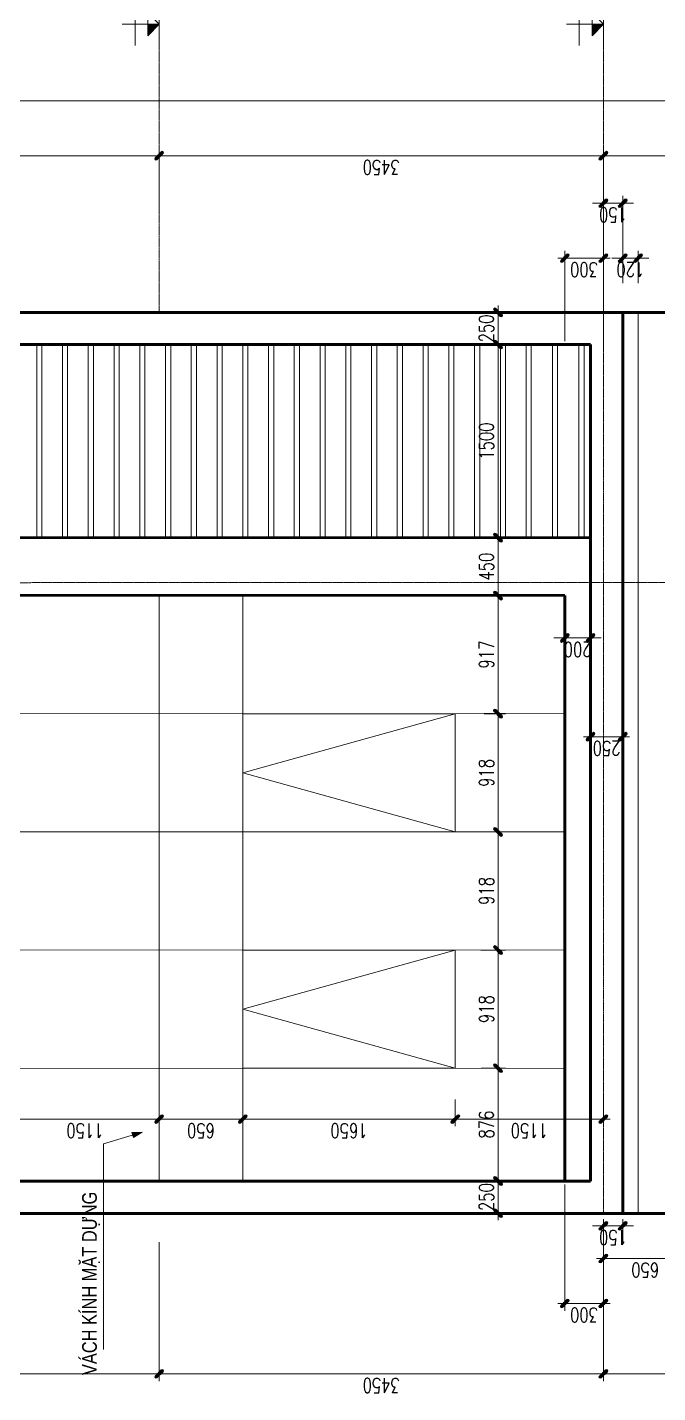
# Model space of a CAD drawing. Extents: x -165145 to 691808, y -202842 to 311040.
# Drawn here: x 105640 to 110535, y 36911 to 47516 of the extents above; entities that cross this region are included whole.
import ezdxf

# ---------------------------------------------------------------- set-up
doc = ezdxf.new("R2010")
doc.units = 0
doc.header["$LTSCALE"] = 10
doc.header["$MEASUREMENT"] = 0
doc.linetypes.add('ACAD_ISO04W100', pattern=[30, 24, -3, 0, -3])
doc.linetypes.add('HIDDEN', pattern=[2.3807, 1.587, -0.7937])
doc.layers.get('0').update_dxf_attribs({"linetype": 'CONTINUOUS'})
doc.layers.get('Defpoints').update_dxf_attribs({"color": 5, "linetype": 'CONTINUOUS'})
for name, color, linetype, lineweight in [('ARROWS', 1, 'CONTINUOUS', 0), ('DIM', 8, 'CONTINUOUS', 13), ('GE_KC_NETKHUAT', 9, 'HIDDEN', 20), ('netchia', 2, 'CONTINUOUS', 20), ('NOITHAT', 35, 'CONTINUOUS', 9), ('TEXT', 4, 'CONTINUOUS', 20), ('TIM TRUC', 8, 'ACAD_ISO04W100', 5), ('wall', 7, 'CONTINUOUS', 50)]:
    doc.layers.add(name, color=color, linetype=linetype, lineweight=lineweight)
doc.styles.add('ROMANS', font='romans', dxfattribs={"width": 0.75, "bigfont": 'vns'})
doc.styles.add('VNCC-Arial', font='arial.ttf', dxfattribs={"width": 0.8})
doc.dimstyles.new('fit0.75', dxfattribs={"dimscale": 0.5625, "dimtxt": 200, "dimasz": 75, "dimexe": 100, "dimexo": 400, "dimgap": 0.03, "dimtad": 0, "dimdec": 0, "dimdsep": 46, "dimtxsty": 'ROMANS', "dimblk": 'alex', "dimcen": 150, "dimclrd": 8, "dimclre": 8, "dimclrt": 7, "dimaunit": 1, "dimadec": 0, "dimazin": 0, "dimtfac": 0.072, "dimtdec": 0, "dimtix": 1, "dimtmove": 2, "dimatfit": 3, "dimldrblk": 'a-01', "dimfxl": 100, "dimtvp": 0.8, "dimtolj": 1, "dimarcsym": 0})

# ---------------------------------------------------------------- blocks, each defined once
blk = doc.blocks.new('alex')
at = {"layer": 'ARROWS'}
h = blk.add_hatch(color=1, dxfattribs=at)
edge = h.paths.add_edge_path()
edge.add_line((0.4, 0.74), (-0.74, -0.4))
edge.add_ellipse((-0.57, -0.57), major_axis=(0.17, 0.17), ratio=1, start_angle=90, end_angle=270)
edge.add_line((-0.4, -0.74), (0.74, 0.4))
edge.add_ellipse((0.57, 0.57), major_axis=(0.17, 0.17), ratio=1, start_angle=270, end_angle=450)
blk.add_lwpolyline([(0.4, 0.74), (-0.74, -0.4, 1), (-0.4, -0.74), (0.74, 0.4, 1)], format="xyb", close=True, dxfattribs=at)
at = {"layer": 'netchia', "color": 2}
for p, q in [((1.27, 0), (-1.27, 0)), ((0, -1.27), (0, 1.27))]:
    blk.add_line(p, q, dxfattribs=at)
blk = doc.blocks.new('*D2885')
at = {"layer": 'Defpoints', "color": 0, "ltscale": 0.05, "transparency": 16777216}
for p in [(92322, 45175), (92772, 45175), (92322, 45020)]:
    blk.add_point(p, dxfattribs=at)
at = {"layer": 'DIM', "color": 8, "lineweight": -2, "ltscale": 0.05, "transparency": 16777216}
for p, q in [((92730, 45020), (92364, 45020)), ((92322, 44950), (92322, 44963)), ((92772, 44950), (92772, 44963))]:
    blk.add_line(p, q, dxfattribs=at)
at = {"layer": 'DIM', "color": 8, "lineweight": -2, "ltscale": 0.05, "transparency": 16777216, "xscale": 42.1875, "yscale": 42.1875, "zscale": 42.1875, "rotation": 180}
blk.add_blockref('alex', (92322, 45020), dxfattribs=at)
at = {"layer": 'DIM', "color": 8, "lineweight": -2, "ltscale": 0.05, "transparency": 16777216, "xscale": 42.1875, "yscale": 42.1875, "zscale": 42.1875}
blk.add_blockref('alex', (92772, 45020), dxfattribs=at)
at = {"layer": 'DIM', "color": 7, "ltscale": 0.05, "transparency": 16777216, "insert": (92547, 45110), "char_height": 112.5, "attachment_point": 5, "style": 'ROMANS'}
blk.add_mtext('\\A1;450', dxfattribs=at)
blk = doc.blocks.new('a-01')
at = {"layer": 'ARROWS'}
blk.add_hatch(color=256, dxfattribs=at).paths.add_polyline_path([(-1.8, 0.49), (-1.8, -0.49), (0, 0)])
at = {"layer": 'netchia'}
blk.add_lwpolyline([(-1.8, 0.49), (-1.8, -0.49), (0, 0), (0, 0)], close=True, dxfattribs=at)
blk = doc.blocks.new('*D2886')
at = {"layer": 'Defpoints', "color": 0, "ltscale": 0.05, "transparency": 16777216}
for p in [(94522, 45182), (94272, 45175), (94272, 45020)]:
    blk.add_point(p, dxfattribs=at)
at = {"layer": 'DIM', "color": 8, "lineweight": -2, "ltscale": 0.05, "transparency": 16777216}
for p, q in [((94480, 45020), (94314, 45020)), ((94272, 44950), (94272, 44963)), ((94522, 44957), (94522, 44963))]:
    blk.add_line(p, q, dxfattribs=at)
at = {"layer": 'DIM', "color": 8, "lineweight": -2, "ltscale": 0.05, "transparency": 16777216, "xscale": 42.1875, "yscale": 42.1875, "zscale": 42.1875, "rotation": 180}
blk.add_blockref('alex', (94272, 45020), dxfattribs=at)
at = {"layer": 'DIM', "color": 8, "lineweight": -2, "ltscale": 0.05, "transparency": 16777216, "xscale": 42.1875, "yscale": 42.1875, "zscale": 42.1875}
blk.add_blockref('alex', (94522, 45020), dxfattribs=at)
at = {"layer": 'DIM', "color": 7, "ltscale": 0.05, "transparency": 16777216, "insert": (94397, 45110), "char_height": 112.5, "attachment_point": 5, "style": 'ROMANS'}
blk.add_mtext('\\A1;250', dxfattribs=at)
blk = doc.blocks.new('*D2887')
at = {"layer": 'Defpoints', "color": 0, "ltscale": 0.05, "transparency": 16777216}
for p in [(87524, 44202), (87173, 43552), (87524, 43552)]:
    blk.add_point(p, dxfattribs=at)
at = {"layer": 'DIM', "color": 8, "lineweight": -2, "ltscale": 0.05, "transparency": 16777216}
for p, q in [((87299, 44202), (87117, 44202)), ((87173, 44160), (87173, 43594)), ((87299, 43552), (87117, 43552))]:
    blk.add_line(p, q, dxfattribs=at)
at = {"layer": 'DIM', "color": 8, "lineweight": -2, "ltscale": 0.05, "transparency": 16777216, "xscale": 42.1875, "yscale": 42.1875, "zscale": 42.1875}
for p, rotation in [((87173, 44202), 90), ((87173, 43552), 270)]:
    blk.add_blockref('alex', p, dxfattribs=dict(at, rotation=rotation))
at = {"layer": 'DIM', "color": 7, "ltscale": 0.05, "transparency": 16777216, "insert": (87083, 43877), "char_height": 112.5, "attachment_point": 5, "rotation": 90, "style": 'ROMANS'}
blk.add_mtext('\\A1;650', dxfattribs=at)
blk = doc.blocks.new('*D2888')
at = {"layer": 'Defpoints', "color": 0, "ltscale": 0.05, "transparency": 16777216}
for p in [(87524, 44202), (87426, 44052), (87524, 44052)]:
    blk.add_point(p, dxfattribs=at)
at = {"layer": 'DIM', "color": 8, "lineweight": -2, "ltscale": 0.05, "transparency": 16777216}
for p, q in [((87426, 44244), (87426, 44286)), ((87299, 44202), (87370, 44202)), ((87426, 44202), (87426, 44052)), ((87299, 44052), (87370, 44052)), ((87426, 44010), (87426, 43968))]:
    blk.add_line(p, q, dxfattribs=at)
at = {"layer": 'DIM', "color": 8, "lineweight": -2, "ltscale": 0.05, "transparency": 16777216, "xscale": 42.1875, "yscale": 42.1875, "zscale": 42.1875}
for p, rotation in [((87426, 44202), 270), ((87426, 44052), 90)]:
    blk.add_blockref('alex', p, dxfattribs=dict(at, rotation=rotation))
at = {"layer": 'DIM', "color": 7, "ltscale": 0.05, "transparency": 16777216, "insert": (87336, 44127), "char_height": 112.5, "attachment_point": 5, "rotation": 90, "style": 'ROMANS'}
blk.add_mtext('\\A1;150', dxfattribs=at)
blk = doc.blocks.new('*D2889')
at = {"layer": 'Defpoints', "color": 0, "ltscale": 0.05, "transparency": 16777216}
for p in [(86824, 44502), (87974, 44502), (87524, 44202)]:
    blk.add_point(p, dxfattribs=at)
at = {"layer": 'DIM', "color": 8, "lineweight": -2, "ltscale": 0.05, "transparency": 16777216}
for p, q in [((87749, 44502), (86767, 44502)), ((86824, 44244), (86824, 44460)), ((87299, 44202), (86767, 44202))]:
    blk.add_line(p, q, dxfattribs=at)
at = {"layer": 'DIM', "color": 8, "lineweight": -2, "ltscale": 0.05, "transparency": 16777216, "xscale": 42.1875, "yscale": 42.1875, "zscale": 42.1875}
for p, rotation in [((86824, 44502), 90), ((86824, 44202), 270)]:
    blk.add_blockref('alex', p, dxfattribs=dict(at, rotation=rotation))
at = {"layer": 'DIM', "color": 7, "ltscale": 0.05, "transparency": 16777216, "insert": (86734, 44352), "char_height": 112.5, "attachment_point": 5, "rotation": 90, "style": 'ROMANS'}
blk.add_mtext('\\A1;300', dxfattribs=at)
blk = doc.blocks.new('*D2890')
at = {"layer": 'Defpoints', "color": 0, "ltscale": 0.05, "transparency": 16777216}
for p in [(88634, 47002), (88256, 45352), (88634, 45352)]:
    blk.add_point(p, dxfattribs=at)
at = {"layer": 'DIM', "color": 8, "lineweight": -2, "ltscale": 0.05, "transparency": 16777216}
for p, q in [((88409, 47002), (88200, 47002)), ((88256, 46960), (88256, 45394)), ((88409, 45352), (88200, 45352))]:
    blk.add_line(p, q, dxfattribs=at)
at = {"layer": 'DIM', "color": 8, "lineweight": -2, "ltscale": 0.05, "transparency": 16777216, "xscale": 42.1875, "yscale": 42.1875, "zscale": 42.1875}
for p, rotation in [((88256, 47002), 90), ((88256, 45352), 270)]:
    blk.add_blockref('alex', p, dxfattribs=dict(at, rotation=rotation))
at = {"layer": 'DIM', "color": 7, "ltscale": 0.05, "transparency": 16777216, "insert": (88166, 46177), "char_height": 112.5, "attachment_point": 5, "rotation": 90, "style": 'ROMANS'}
blk.add_mtext('\\A1;1650', dxfattribs=at)
blk = doc.blocks.new('*D2891')
at = {"layer": 'Defpoints', "color": 0, "ltscale": 0.05, "transparency": 16777216}
for p in [(88634, 45352), (88256, 44202), (88634, 44202)]:
    blk.add_point(p, dxfattribs=at)
at = {"layer": 'DIM', "color": 8, "lineweight": -2, "ltscale": 0.05, "transparency": 16777216}
for p, q in [((88409, 45352), (88200, 45352)), ((88256, 45310), (88256, 44244)), ((88409, 44202), (88200, 44202))]:
    blk.add_line(p, q, dxfattribs=at)
at = {"layer": 'DIM', "color": 8, "lineweight": -2, "ltscale": 0.05, "transparency": 16777216, "xscale": 42.1875, "yscale": 42.1875, "zscale": 42.1875}
for p, rotation in [((88256, 45352), 90), ((88256, 44202), 270)]:
    blk.add_blockref('alex', p, dxfattribs=dict(at, rotation=rotation))
at = {"layer": 'DIM', "color": 7, "ltscale": 0.05, "transparency": 16777216, "insert": (88166, 44777), "char_height": 112.5, "attachment_point": 5, "rotation": 90, "style": 'ROMANS'}
blk.add_mtext('\\A1;1150', dxfattribs=at)
blk = doc.blocks.new('*D2892')
at = {"layer": 'Defpoints', "color": 0, "ltscale": 0.05, "transparency": 16777216}
for p in [(88634, 47652), (88256, 47002), (88634, 47002)]:
    blk.add_point(p, dxfattribs=at)
at = {"layer": 'DIM', "color": 8, "lineweight": -2, "ltscale": 0.05, "transparency": 16777216}
for p, q in [((88409, 47652), (88200, 47652)), ((88256, 47610), (88256, 47044)), ((88409, 47002), (88200, 47002))]:
    blk.add_line(p, q, dxfattribs=at)
at = {"layer": 'DIM', "color": 8, "lineweight": -2, "ltscale": 0.05, "transparency": 16777216, "xscale": 42.1875, "yscale": 42.1875, "zscale": 42.1875}
for p, rotation in [((88256, 47652), 90), ((88256, 47002), 270)]:
    blk.add_blockref('alex', p, dxfattribs=dict(at, rotation=rotation))
at = {"layer": 'DIM', "color": 7, "ltscale": 0.05, "transparency": 16777216, "insert": (88166, 47327), "char_height": 112.5, "attachment_point": 5, "rotation": 90, "style": 'ROMANS'}
blk.add_mtext('\\A1;650', dxfattribs=at)
blk = doc.blocks.new('*D2894')
at = {"layer": 'Defpoints', "color": 0, "ltscale": 0.05, "transparency": 16777216}
for p in [(88634, 48802), (88256, 47652), (88634, 47652)]:
    blk.add_point(p, dxfattribs=at)
at = {"layer": 'DIM', "color": 8, "lineweight": -2, "ltscale": 0.05, "transparency": 16777216}
for p, q in [((88409, 48802), (88200, 48802)), ((88256, 48760), (88256, 47694)), ((88409, 47652), (88200, 47652))]:
    blk.add_line(p, q, dxfattribs=at)
at = {"layer": 'DIM', "color": 8, "lineweight": -2, "ltscale": 0.05, "transparency": 16777216, "xscale": 42.1875, "yscale": 42.1875, "zscale": 42.1875}
for p, rotation in [((88256, 48802), 90), ((88256, 47652), 270)]:
    blk.add_blockref('alex', p, dxfattribs=dict(at, rotation=rotation))
at = {"layer": 'DIM', "color": 7, "ltscale": 0.05, "transparency": 16777216, "insert": (88166, 48227), "char_height": 112.5, "attachment_point": 5, "rotation": 90, "style": 'ROMANS'}
blk.add_mtext('\\A1;1150', dxfattribs=at)
blk = doc.blocks.new('*D2905')
at = {"layer": 'Defpoints', "color": 0, "ltscale": 0.05, "transparency": 16777216}
for p in [(86277, 44202), (87033, 44202), (87524, 40702)]:
    blk.add_point(p, dxfattribs=at)
at = {"layer": 'DIM', "color": 8, "lineweight": -2, "ltscale": 0.05, "transparency": 16777216}
for p, q in [((86808, 44202), (86221, 44202)), ((86277, 40744), (86277, 44160)), ((87299, 40702), (86221, 40702))]:
    blk.add_line(p, q, dxfattribs=at)
at = {"layer": 'DIM', "color": 8, "lineweight": -2, "ltscale": 0.05, "transparency": 16777216, "xscale": 42.1875, "yscale": 42.1875, "zscale": 42.1875}
for p, rotation in [((86277, 44202), 90), ((86277, 40702), 270)]:
    blk.add_blockref('alex', p, dxfattribs=dict(at, rotation=rotation))
at = {"layer": 'DIM', "color": 7, "ltscale": 0.05, "transparency": 16777216, "insert": (86187, 42452), "char_height": 112.5, "attachment_point": 5, "rotation": 90, "style": 'ROMANS'}
blk.add_mtext('\\A1;3500', dxfattribs=at)
blk = doc.blocks.new('*D2906')
at = {"layer": 'Defpoints', "color": 0, "ltscale": 0.05, "transparency": 16777216}
for p in [(86277, 47652), (87524, 47652), (87033, 44202)]:
    blk.add_point(p, dxfattribs=at)
at = {"layer": 'DIM', "color": 8, "lineweight": -2, "ltscale": 0.05, "transparency": 16777216}
for p, q in [((87299, 47652), (86221, 47652)), ((86277, 44244), (86277, 47610)), ((86808, 44202), (86221, 44202))]:
    blk.add_line(p, q, dxfattribs=at)
at = {"layer": 'DIM', "color": 8, "lineweight": -2, "ltscale": 0.05, "transparency": 16777216, "xscale": 42.1875, "yscale": 42.1875, "zscale": 42.1875}
for p, rotation in [((86277, 47652), 90), ((86277, 44202), 270)]:
    blk.add_blockref('alex', p, dxfattribs=dict(at, rotation=rotation))
at = {"layer": 'DIM', "color": 7, "ltscale": 0.05, "transparency": 16777216, "insert": (86187, 45927), "char_height": 112.5, "attachment_point": 5, "rotation": 90, "style": 'ROMANS'}
blk.add_mtext('\\A1;3450', dxfattribs=at)
blk = doc.blocks.new('*D2907')
at = {"layer": 'Defpoints', "color": 0, "ltscale": 0.05, "transparency": 16777216}
for p in [(86277, 51102), (87524, 51102), (87524, 47652)]:
    blk.add_point(p, dxfattribs=at)
at = {"layer": 'DIM', "color": 8, "lineweight": -2, "ltscale": 0.05, "transparency": 16777216}
for p, q in [((87299, 51102), (86221, 51102)), ((86277, 47694), (86277, 51060)), ((87299, 47652), (86221, 47652))]:
    blk.add_line(p, q, dxfattribs=at)
at = {"layer": 'DIM', "color": 8, "lineweight": -2, "ltscale": 0.05, "transparency": 16777216, "xscale": 42.1875, "yscale": 42.1875, "zscale": 42.1875}
for p, rotation in [((86277, 51102), 90), ((86277, 47652), 270)]:
    blk.add_blockref('alex', p, dxfattribs=dict(at, rotation=rotation))
at = {"layer": 'DIM', "color": 7, "ltscale": 0.05, "transparency": 16777216, "insert": (86187, 49377), "char_height": 112.5, "attachment_point": 5, "rotation": 90, "style": 'ROMANS'}
blk.add_mtext('\\A1;3450', dxfattribs=at)
blk = doc.blocks.new('*D2912')
at = {"layer": 'Defpoints', "color": 0, "transparency": 16777216}
for p in [(94272, 45020), (92772, 44883), (94272, 44883)]:
    blk.add_point(p, dxfattribs=at)
at = {"layer": 'DIM', "color": 8, "lineweight": -2, "transparency": 16777216}
for p, q in [((92772, 45108), (92772, 45076)), ((94272, 45108), (94272, 45076)), ((92814, 45020), (94230, 45020))]:
    blk.add_line(p, q, dxfattribs=at)
at = {"layer": 'DIM', "color": 8, "lineweight": -2, "transparency": 16777216, "xscale": 42.1875, "yscale": 42.1875, "zscale": 42.1875, "rotation": 180}
blk.add_blockref('alex', (92772, 45020), dxfattribs=at)
at = {"layer": 'DIM', "color": 8, "lineweight": -2, "transparency": 16777216, "xscale": 42.1875, "yscale": 42.1875, "zscale": 42.1875}
blk.add_blockref('alex', (94272, 45020), dxfattribs=at)
at = {"layer": 'DIM', "color": 7, "transparency": 16777216, "insert": (93522, 45110), "char_height": 112.5, "attachment_point": 5, "style": 'ROMANS'}
blk.add_mtext('\\A1;1500', dxfattribs=at)
blk = doc.blocks.new('*D2914')
at = {"layer": 'Defpoints', "color": 0, "transparency": 16777216}
for p in [(87775, 45020), (87525, 44891), (87775, 44891)]:
    blk.add_point(p, dxfattribs=at)
at = {"layer": 'DIM', "color": 8, "lineweight": -2, "transparency": 16777216}
for p, q in [((87525, 45116), (87525, 45076)), ((87775, 45116), (87775, 45076)), ((87567, 45020), (87733, 45020))]:
    blk.add_line(p, q, dxfattribs=at)
at = {"layer": 'DIM', "color": 8, "lineweight": -2, "transparency": 16777216, "xscale": 42.1875, "yscale": 42.1875, "zscale": 42.1875, "rotation": 180}
blk.add_blockref('alex', (87525, 45020), dxfattribs=at)
at = {"layer": 'DIM', "color": 8, "lineweight": -2, "transparency": 16777216, "xscale": 42.1875, "yscale": 42.1875, "zscale": 42.1875}
blk.add_blockref('alex', (87775, 45020), dxfattribs=at)
at = {"layer": 'DIM', "color": 7, "transparency": 16777216, "insert": (87650, 45110), "char_height": 112.5, "attachment_point": 5, "style": 'ROMANS'}
blk.add_mtext('\\A1;250', dxfattribs=at)
blk = doc.blocks.new('*D2916')
at = {"layer": 'Defpoints', "color": 0, "transparency": 16777216}
for p in [(91993, 44502), (91993, 44302), (91993, 44302)]:
    blk.add_point(p, dxfattribs=at)
at = {"layer": 'DIM', "color": 8, "lineweight": -2, "transparency": 16777216}
for p, q in [((91993, 44544), (91993, 44586)), ((91993, 44502), (91993, 44302)), ((92218, 44502), (92049, 44502)), ((91993, 44260), (91993, 44218)), ((92218, 44302), (92049, 44302))]:
    blk.add_line(p, q, dxfattribs=at)
at = {"layer": 'DIM', "color": 8, "lineweight": -2, "transparency": 16777216, "xscale": 42.1875, "yscale": 42.1875, "zscale": 42.1875}
for p, rotation in [((91993, 44502), 270), ((91993, 44302), 90)]:
    blk.add_blockref('alex', p, dxfattribs=dict(at, rotation=rotation))
at = {"layer": 'DIM', "color": 7, "transparency": 16777216, "insert": (91903, 44402), "char_height": 112.5, "attachment_point": 5, "rotation": 90, "style": 'ROMANS'}
blk.add_mtext('\\A1;200', dxfattribs=at)
blk = doc.blocks.new('*D2919')
at = {"layer": 'Defpoints', "color": 0, "ltscale": 0.05, "transparency": 16777216}
for p in [(95089, 44202), (95089, 40702), (95739, 40702)]:
    blk.add_point(p, dxfattribs=at)
at = {"layer": 'DIM', "color": 8, "lineweight": -2, "ltscale": 0.05, "transparency": 16777216}
for p, q in [((95314, 44202), (95795, 44202)), ((95739, 44160), (95739, 40744)), ((95314, 40702), (95795, 40702))]:
    blk.add_line(p, q, dxfattribs=at)
at = {"layer": 'DIM', "color": 8, "lineweight": -2, "ltscale": 0.05, "transparency": 16777216, "xscale": 42.1875, "yscale": 42.1875, "zscale": 42.1875}
for p, rotation in [((95739, 44202), 90), ((95739, 40702), 270)]:
    blk.add_blockref('alex', p, dxfattribs=dict(at, rotation=rotation))
at = {"layer": 'DIM', "color": 7, "ltscale": 0.05, "transparency": 16777216, "insert": (95649, 42452), "char_height": 112.5, "attachment_point": 5, "rotation": 90, "style": 'ROMANS'}
blk.add_mtext('\\A1;3500', dxfattribs=at)
blk = doc.blocks.new('*D2921')
at = {"layer": 'Defpoints', "color": 0, "ltscale": 0.05, "transparency": 16777216}
for p in [(95089, 47652), (95089, 44202), (95739, 44202)]:
    blk.add_point(p, dxfattribs=at)
at = {"layer": 'DIM', "color": 8, "lineweight": -2, "ltscale": 0.05, "transparency": 16777216}
for p, q in [((95314, 47652), (95795, 47652)), ((95739, 47610), (95739, 44244)), ((95314, 44202), (95795, 44202))]:
    blk.add_line(p, q, dxfattribs=at)
at = {"layer": 'DIM', "color": 8, "lineweight": -2, "ltscale": 0.05, "transparency": 16777216, "xscale": 42.1875, "yscale": 42.1875, "zscale": 42.1875}
for p, rotation in [((95739, 47652), 90), ((95739, 44202), 270)]:
    blk.add_blockref('alex', p, dxfattribs=dict(at, rotation=rotation))
at = {"layer": 'DIM', "color": 7, "ltscale": 0.05, "transparency": 16777216, "insert": (95649, 45927), "char_height": 112.5, "attachment_point": 5, "rotation": 90, "style": 'ROMANS'}
blk.add_mtext('\\A1;3450', dxfattribs=at)
blk = doc.blocks.new('*D2922')
at = {"layer": 'Defpoints', "color": 0, "ltscale": 0.05, "transparency": 16777216}
for p in [(95089, 51102), (95089, 47652), (95739, 47652)]:
    blk.add_point(p, dxfattribs=at)
at = {"layer": 'DIM', "color": 8, "lineweight": -2, "ltscale": 0.05, "transparency": 16777216}
for p, q in [((95314, 51102), (95795, 51102)), ((95739, 51060), (95739, 47694)), ((95314, 47652), (95795, 47652))]:
    blk.add_line(p, q, dxfattribs=at)
at = {"layer": 'DIM', "color": 8, "lineweight": -2, "ltscale": 0.05, "transparency": 16777216, "xscale": 42.1875, "yscale": 42.1875, "zscale": 42.1875}
for p, rotation in [((95739, 51102), 90), ((95739, 47652), 270)]:
    blk.add_blockref('alex', p, dxfattribs=dict(at, rotation=rotation))
at = {"layer": 'DIM', "color": 7, "ltscale": 0.05, "transparency": 16777216, "insert": (95649, 49377), "char_height": 112.5, "attachment_point": 5, "rotation": 90, "style": 'ROMANS'}
blk.add_mtext('\\A1;3450', dxfattribs=at)
blk = doc.blocks.new('*D2927')
at = {"layer": 'Defpoints', "color": 0, "ltscale": 0.05, "transparency": 16777216}
for p in [(94524, 62852), (94524, 38802), (96164, 38802)]:
    blk.add_point(p, dxfattribs=at)
at = {"layer": 'DIM', "color": 8, "lineweight": -2, "ltscale": 0.05, "transparency": 16777216}
for p, q in [((94749, 62852), (96220, 62852)), ((96164, 62810), (96164, 38844)), ((94749, 38802), (96220, 38802))]:
    blk.add_line(p, q, dxfattribs=at)
at = {"layer": 'DIM', "color": 8, "lineweight": -2, "ltscale": 0.05, "transparency": 16777216, "xscale": 42.1875, "yscale": 42.1875, "zscale": 42.1875}
for p, rotation in [((96164, 62852), 90), ((96164, 38802), 270)]:
    blk.add_blockref('alex', p, dxfattribs=dict(at, rotation=rotation))
at = {"layer": 'DIM', "color": 7, "ltscale": 0.05, "transparency": 16777216, "insert": (96074, 50827), "char_height": 112.5, "attachment_point": 5, "rotation": 90, "style": 'ROMANS'}
blk.add_mtext('\\A1;24050', dxfattribs=at)
blk = doc.blocks.new('*D2928')
at = {"layer": 'Defpoints', "color": 0, "ltscale": 0.05, "transparency": 16777216}
for p in [(94524, 44052), (94524, 43932), (94943, 43932)]:
    blk.add_point(p, dxfattribs=at)
at = {"layer": 'DIM', "color": 8, "lineweight": -2, "ltscale": 0.05, "transparency": 16777216}
for p, q in [((94943, 44094), (94943, 44136)), ((94749, 44052), (95000, 44052)), ((94943, 44052), (94943, 43932)), ((94749, 43932), (95000, 43932)), ((94943, 43890), (94943, 43848))]:
    blk.add_line(p, q, dxfattribs=at)
at = {"layer": 'DIM', "color": 8, "lineweight": -2, "ltscale": 0.05, "transparency": 16777216, "xscale": 42.1875, "yscale": 42.1875, "zscale": 42.1875}
for p, rotation in [((94943, 44052), 270), ((94943, 43932), 90)]:
    blk.add_blockref('alex', p, dxfattribs=dict(at, rotation=rotation))
at = {"layer": 'DIM', "color": 7, "ltscale": 0.05, "transparency": 16777216, "insert": (94853, 43992), "char_height": 112.5, "attachment_point": 5, "rotation": 90, "style": 'ROMANS'}
blk.add_mtext('\\A1;120', dxfattribs=at)
blk = doc.blocks.new('*D2929')
at = {"layer": 'Defpoints', "color": 0, "ltscale": 0.05, "transparency": 16777216}
for p in [(94524, 44202), (94524, 44052), (95370, 44052)]:
    blk.add_point(p, dxfattribs=at)
at = {"layer": 'DIM', "color": 8, "lineweight": -2, "ltscale": 0.05, "transparency": 16777216}
for p, q in [((95370, 44244), (95370, 44286)), ((94749, 44202), (95427, 44202)), ((95370, 44202), (95370, 44052)), ((94749, 44052), (95427, 44052)), ((95370, 44010), (95370, 43968))]:
    blk.add_line(p, q, dxfattribs=at)
at = {"layer": 'DIM', "color": 8, "lineweight": -2, "ltscale": 0.05, "transparency": 16777216, "xscale": 42.1875, "yscale": 42.1875, "zscale": 42.1875}
for p, rotation in [((95370, 44202), 270), ((95370, 44052), 90)]:
    blk.add_blockref('alex', p, dxfattribs=dict(at, rotation=rotation))
at = {"layer": 'DIM', "color": 7, "ltscale": 0.05, "transparency": 16777216, "insert": (95280, 44127), "char_height": 112.5, "attachment_point": 5, "rotation": 90, "style": 'ROMANS'}
blk.add_mtext('\\A1;150', dxfattribs=at)
blk = doc.blocks.new('cot0.000')
at = {"linetype": 'ByBlock', "ltscale": 0.5}
blk.add_hatch(color=7, dxfattribs=at).paths.add_polyline_path([(0, 64.9), (-67.1, 64.9), (0, 0)])
at = {"color": 7, "linetype": 'ByBlock', "ltscale": 0.5}
for p, q in [((0, 212.1), (0, 0)), ((-123.6, 138.4), (806.7, 138.4)), ((-121.4, 0), (332.4, 0)), ((0, 0), (-67.1, 64.9)), ((-67.1, 64.9), (67.1, 64.9)), ((0, 0), (67.1, 64.9))]:
    blk.add_line(p, q, dxfattribs=at)
at = {"color": 7, "linetype": 'ByBlock', "ltscale": 0.5, "style": 'ROMANS'}
blk.add_attdef('%%P0.000', (33.1, 198.5), '', height=140.6, dxfattribs=at)
blk = doc.blocks.new('*D2873')
at = {"layer": 'Defpoints', "color": 0, "transparency": 16777216}
for p in [(94074, 44502), (94074, 44202), (94943, 44202)]:
    blk.add_point(p, dxfattribs=at)
at = {"layer": 'DIM', "color": 8, "lineweight": -2, "transparency": 16777216}
for p, q in [((94299, 44502), (95000, 44502)), ((94943, 44460), (94943, 44244)), ((94299, 44202), (95000, 44202))]:
    blk.add_line(p, q, dxfattribs=at)
at = {"layer": 'DIM', "color": 8, "lineweight": -2, "transparency": 16777216, "xscale": 42.1875, "yscale": 42.1875, "zscale": 42.1875}
for p, rotation in [((94943, 44502), 90), ((94943, 44202), 270)]:
    blk.add_blockref('alex', p, dxfattribs=dict(at, rotation=rotation))
at = {"layer": 'DIM', "color": 7, "transparency": 16777216, "insert": (94853, 44352), "char_height": 112.5, "attachment_point": 5, "rotation": 90, "style": 'ROMANS'}
blk.add_mtext('\\A1;300', dxfattribs=at)
blk = doc.blocks.new('*D2875')
at = {"layer": 'Defpoints', "color": 0, "transparency": 16777216}
for p in [(91445, 44302), (91226, 44052), (91445, 44052)]:
    blk.add_point(p, dxfattribs=at)
at = {"layer": 'DIM', "color": 8, "lineweight": -2, "transparency": 16777216}
for p, q in [((91220, 44302), (91169, 44302)), ((91226, 44260), (91226, 44094)), ((91220, 44052), (91169, 44052))]:
    blk.add_line(p, q, dxfattribs=at)
at = {"layer": 'DIM', "color": 8, "lineweight": -2, "transparency": 16777216, "xscale": 42.1875, "yscale": 42.1875, "zscale": 42.1875}
for p, rotation in [((91226, 44302), 90), ((91226, 44052), 270)]:
    blk.add_blockref('alex', p, dxfattribs=dict(at, rotation=rotation))
at = {"layer": 'DIM', "color": 7, "transparency": 16777216, "insert": (91136, 44177), "char_height": 112.5, "attachment_point": 5, "rotation": 90, "style": 'ROMANS'}
blk.add_mtext('\\A1;250', dxfattribs=at)
blk = doc.blocks.new('*D2876')
at = {"layer": 'Defpoints', "color": 0, "transparency": 16777216}
for p in [(91405, 45352), (92322, 45352), (92322, 45020)]:
    blk.add_point(p, dxfattribs=at)
at = {"layer": 'DIM', "color": 8, "lineweight": -2, "transparency": 16777216}
for p, q in [((91405, 45127), (91405, 44963)), ((92322, 45127), (92322, 44963)), ((91447, 45020), (92280, 45020))]:
    blk.add_line(p, q, dxfattribs=at)
at = {"layer": 'DIM', "color": 8, "lineweight": -2, "transparency": 16777216, "xscale": 42.1875, "yscale": 42.1875, "zscale": 42.1875, "rotation": 180}
blk.add_blockref('alex', (91405, 45020), dxfattribs=at)
at = {"layer": 'DIM', "color": 8, "lineweight": -2, "transparency": 16777216, "xscale": 42.1875, "yscale": 42.1875, "zscale": 42.1875}
blk.add_blockref('alex', (92322, 45020), dxfattribs=at)
at = {"layer": 'DIM', "color": 7, "transparency": 16777216, "insert": (91864, 45110), "char_height": 112.5, "attachment_point": 5, "style": 'ROMANS'}
blk.add_mtext('\\A1;917', dxfattribs=at)
blk = doc.blocks.new('*D2877')
at = {"layer": 'Defpoints', "color": 0, "transparency": 16777216}
for p in [(90486, 45352), (91404, 45352), (91404, 45020)]:
    blk.add_point(p, dxfattribs=at)
at = {"layer": 'DIM', "color": 8, "lineweight": -2, "transparency": 16777216}
for p, q in [((90486, 45127), (90486, 44963)), ((91404, 45127), (91404, 44963)), ((90529, 45020), (91362, 45020))]:
    blk.add_line(p, q, dxfattribs=at)
at = {"layer": 'DIM', "color": 8, "lineweight": -2, "transparency": 16777216, "xscale": 42.1875, "yscale": 42.1875, "zscale": 42.1875, "rotation": 180}
blk.add_blockref('alex', (90486, 45020), dxfattribs=at)
at = {"layer": 'DIM', "color": 8, "lineweight": -2, "transparency": 16777216, "xscale": 42.1875, "yscale": 42.1875, "zscale": 42.1875}
blk.add_blockref('alex', (91404, 45020), dxfattribs=at)
at = {"layer": 'DIM', "color": 7, "transparency": 16777216, "insert": (90945, 45110), "char_height": 112.5, "attachment_point": 5, "style": 'ROMANS'}
blk.add_mtext('\\A1;918', dxfattribs=at)
blk = doc.blocks.new('*D2878')
at = {"layer": 'Defpoints', "color": 0, "transparency": 16777216}
for p in [(89569, 45352), (90487, 45352), (90487, 45020)]:
    blk.add_point(p, dxfattribs=at)
at = {"layer": 'DIM', "color": 8, "lineweight": -2, "transparency": 16777216}
for p, q in [((89569, 45127), (89569, 44963)), ((90487, 45127), (90487, 44963)), ((89611, 45020), (90444, 45020))]:
    blk.add_line(p, q, dxfattribs=at)
at = {"layer": 'DIM', "color": 8, "lineweight": -2, "transparency": 16777216, "xscale": 42.1875, "yscale": 42.1875, "zscale": 42.1875, "rotation": 180}
blk.add_blockref('alex', (89569, 45020), dxfattribs=at)
at = {"layer": 'DIM', "color": 8, "lineweight": -2, "transparency": 16777216, "xscale": 42.1875, "yscale": 42.1875, "zscale": 42.1875}
blk.add_blockref('alex', (90487, 45020), dxfattribs=at)
at = {"layer": 'DIM', "color": 7, "transparency": 16777216, "insert": (90028, 45110), "char_height": 112.5, "attachment_point": 5, "style": 'ROMANS'}
blk.add_mtext('\\A1;918', dxfattribs=at)
blk = doc.blocks.new('*D2879')
at = {"layer": 'Defpoints', "color": 0, "transparency": 16777216}
for p in [(88651, 45376), (89569, 45378), (89569, 45020)]:
    blk.add_point(p, dxfattribs=at)
at = {"layer": 'DIM', "color": 8, "lineweight": -2, "transparency": 16777216}
for p, q in [((88651, 45151), (88651, 44963)), ((89569, 45153), (89569, 44963)), ((88693, 45020), (89527, 45020))]:
    blk.add_line(p, q, dxfattribs=at)
at = {"layer": 'DIM', "color": 8, "lineweight": -2, "transparency": 16777216, "xscale": 42.1875, "yscale": 42.1875, "zscale": 42.1875, "rotation": 180}
blk.add_blockref('alex', (88651, 45020), dxfattribs=at)
at = {"layer": 'DIM', "color": 8, "lineweight": -2, "transparency": 16777216, "xscale": 42.1875, "yscale": 42.1875, "zscale": 42.1875}
blk.add_blockref('alex', (89569, 45020), dxfattribs=at)
at = {"layer": 'DIM', "color": 7, "transparency": 16777216, "insert": (89110, 45110), "char_height": 112.5, "attachment_point": 5, "style": 'ROMANS'}
blk.add_mtext('\\A1;918', dxfattribs=at)
blk = doc.blocks.new('*D2880')
at = {"layer": 'Defpoints', "color": 0, "transparency": 16777216}
for p in [(87775, 45527), (88651, 45376), (88651, 45020)]:
    blk.add_point(p, dxfattribs=at)
at = {"layer": 'DIM', "color": 8, "lineweight": -2, "transparency": 16777216}
for p, q in [((87775, 45302), (87775, 44963)), ((88651, 45151), (88651, 44963)), ((87817, 45020), (88609, 45020))]:
    blk.add_line(p, q, dxfattribs=at)
at = {"layer": 'DIM', "color": 8, "lineweight": -2, "transparency": 16777216, "xscale": 42.1875, "yscale": 42.1875, "zscale": 42.1875, "rotation": 180}
blk.add_blockref('alex', (87775, 45020), dxfattribs=at)
at = {"layer": 'DIM', "color": 8, "lineweight": -2, "transparency": 16777216, "xscale": 42.1875, "yscale": 42.1875, "zscale": 42.1875}
blk.add_blockref('alex', (88651, 45020), dxfattribs=at)
at = {"layer": 'DIM', "color": 7, "transparency": 16777216, "insert": (88213, 45110), "char_height": 112.5, "attachment_point": 5, "style": 'ROMANS'}
blk.add_mtext('\\A1;876', dxfattribs=at)
blk = doc.blocks.new('A$Cc94b27a0')
at = {"layer": 'DIM', "ltscale": 0.05}
for p, q in [((7000, 22000), (7000, 5900)), ((7000, 22000), (7000, 5900)), ((5250, 9800), (6750, 9800)), ((5250, 9760), (6750, 9760)), ((5250, 9600), (6750, 9600)), ((5250, 9560), (6750, 9560)), ((5250, 9400), (6750, 9400)), ((5250, 9360), (6750, 9360)), ((5250, 9200), (6750, 9200)), ((5250, 9160), (6750, 9160)), ((5250, 9000), (6750, 9000)), ((5250, 8960), (6750, 8960)), ((5250, 8800), (6750, 8800)), ((5250, 8760), (6750, 8760)), ((5250, 8600), (6750, 8600)), ((5250, 8560), (6750, 8560)), ((5250, 8400), (6750, 8400)), ((5250, 8360), (6750, 8360)), ((5250, 8200), (6750, 8200)), ((5250, 8160), (6750, 8160)), ((5250, 8000), (6750, 8000)), ((5250, 7960), (6750, 7960)), ((5250, 7800), (6750, 7800)), ((5250, 7760), (6750, 7760)), ((5250, 7600), (6750, 7600)), ((5250, 7560), (6750, 7560)), ((5250, 7400), (6750, 7400)), ((5250, 7360), (6750, 7360)), ((5250, 7200), (6750, 7200)), ((5250, 7160), (6750, 7160)), ((5250, 7000), (6750, 7000)), ((5250, 6960), (6750, 6960)), ((5250, 6800), (6750, 6800)), ((5250, 6760), (6750, 6760)), ((5250, 6600), (6750, 6600)), ((5250, 6560), (6750, 6560)), ((5250, 6400), (6750, 6400)), ((5250, 6360), (6750, 6360)), ((5250, 6200), (6750, 6200)), ((5250, 6160), (6750, 6160)), ((5250, 6000), (6750, 6000)), ((5250, 5960), (6750, 5960)), ((5250, 5795.7), (6750, 5795.7)), ((5250, 5755.7), (6750, 5755.7)), ((6747.6, 5590), (5247.6, 5590)), ((5247.6, 5550), (6747.6, 5550)), ((6747.6, 5550), (5247.6, 5550)), ((6997.6, 5130), (-10, 5130))]:
    blk.add_line(p, q, dxfattribs=at)
at = {"layer": 'NOITHAT', "ltscale": 0.05}
for p, q in [((4798, 8850), (250, 8850)), ((4798, 8200), (250, 8200))]:
    blk.add_line(p, q, dxfattribs=at)
for points in [[(1125.7, 5700.5), (1127.8, 22100.5)], [(2043.7, 5700.4), (2045.8, 22100.4)], [(2961.7, 5700.2), (2963.8, 22100.2)], [(3879.7, 5700.1), (3881.8, 22100.1)], [(1126.2, 6550), (1585.3, 8200), (2044.4, 6550)], [(2962.2, 6549.8), (3421.3, 8199.8), (3880.4, 6549.8)]]:
    blk.add_lwpolyline(points, dxfattribs=at)
for points in [[(2044.2, 8200), (1126, 8200), (1126, 6550), (2044.2, 6550)], [(3880.2, 8199.8), (2962, 8199.8), (2962, 6549.8), (3880.2, 6549.8)]]:
    blk.add_lwpolyline(points, close=True, dxfattribs=at)
at = {"layer": 'TIM TRUC', "ltscale": 0.05}
for p, q in [((7000, 24050), (7000, -1476.2)), ((7000, 24050), (7000, -1476.2)), ((4895.7, 23888), (4900, -1476.2)), ((9072.7, 8850), (7000, 8850)), ((9072.7, 8850), (7000, 8850)), ((9072.7, 5400), (-10, 5400))]:
    blk.add_line(p, q, dxfattribs=at)
at = {"layer": 'wall', "ltscale": 0.05}
for p, q in [((-4.2, 23103.9), (0, -100)), ((250, 22100), (250, 5500)), ((5247.6, 5500), (5249.8, 22100)), ((6749.8, 22100), (6747.6, 5500)), ((4797.7, 5700), (250, 5700)), ((6747.6, 5500), (250, 5500)), ((6997.6, 5250), (-10, 5250))]:
    blk.add_line(p, q, dxfattribs=at)
for points in [[(6995.7, 23103.9), (6996.9, 0)], [(4797.7, 5700), (4799.8, 22100)]]:
    blk.add_lwpolyline(points, dxfattribs=at)
at = {"layer": 'DIM', "ltscale": 0.05}
ref = blk.add_blockref('cot0.000', (9236.7, 8850), dxfattribs=dict(at, xscale=1.349999999860302, yscale=1.349999999860302, zscale=1.349999999860302))
ref.add_attrib('%%P0.000', '8.500', (9281.3, 9118), dxfattribs={"color": 7, "linetype": 'ByBlock', "ltscale": 0.5, "height": 189.84, "style": 'ROMANS'})
ref = blk.add_blockref('cot0.000', (9236.7, 5400), dxfattribs=dict(at, xscale=1.349999999860302, yscale=1.349999999860302, zscale=1.349999999860302))
ref.add_attrib('%%P0.000', '5.300', (9281.3, 5668), dxfattribs={"color": 7, "linetype": 'ByBlock', "ltscale": 0.5, "height": 189.84, "style": 'ROMANS'})
at = {"layer": 'TEXT', "style": 'VNCC-Arial', "width": 0.8}
blk.add_text('VÁCH KÍNH MẶT DỰNG ', height=113.906, dxfattribs=at).set_placement((-1256.7, 9333.5))
at = {"layer": 'DIM', "ltscale": 0.05}
for base, p1, p2, angle, picture, middle in [((8639.1, 0), (7000, 24050), (7000, 0), 90, '*D2927', (8549.1, 12025)), ((-1247.5, 12300), (0, 8850), (0, 12300), 90, '*D2907', (-1337.5, 10575)), ((8214.2, 8850), (7564.2, 12300), (7564.2, 8850), 90, '*D2922', (8124.2, 10575)), ((731.5, 8850), (1110, 10000), (1110, 8850), 90, '*D2894', (641.5, 9425)), ((-1247.5, 8850), (-491, 5400), (0, 8850), 90, '*D2906', (-1337.5, 7125)), ((731.5, 8200), (1110, 8850), (1110, 8200), 90, '*D2892', (641.5, 8525)), ((8214.2, 5400), (7564.2, 8850), (7564.2, 5400), 90, '*D2921', (8124.2, 7125)), ((731.5, 6550), (1110, 8200), (1110, 6550), 90, '*D2890', (641.5, 7375)), ((731.5, 5400), (1110, 6550), (1110, 5400), 90, '*D2891', (641.5, 5975)), ((4797.7, 6217.8), (5247.7, 6372.6), (4797.7, 6372.6), 180, '*D2885', (5022.7, 6307.8)), ((6747.7, 6217.8), (6997.7, 6379.9), (6747.7, 6372.6), 180, '*D2886', (6872.7, 6307.8)), ((-700.7, 5700), (0, 5400), (450, 5700), 90, '*D2889', (-790.7, 5550)), ((-1247.5, 5400), (0, 1900), (-491, 5400), 90, '*D2905', (-1337.5, 3650)), ((-351, 4750), (0, 5400), (0, 4750), 90, '*D2887', (-441, 5075)), ((-98.7, 5250), (0, 5400), (0, 5250), 90, '*D2888', (-188.7, 5325)), ((7845.9, 5250), (7000, 5400), (7000, 5250), 90, '*D2929', (7755.9, 5325)), ((8214.2, 1900), (7564.2, 5400), (7564.2, 1900), 90, '*D2919', (8124.2, 3650)), ((7419, 5130), (7000, 5250), (7000, 5130), 90, '*D2928', (7329, 5190))]:
    dim = blk.add_linear_dim(base=base, p1=p1, p2=p2, angle=angle, dimstyle='fit0.75', dxfattribs=at)
    dim.commit()
    dim.dimension.update_dxf_attribs({"geometry": picture, "text_midpoint": middle, "insert": (-87524.4, -38802)})
at = {"layer": 'DIM'}
for base, p1, p2, picture, middle in [((1126.9, 6217.8), (250.7, 6725), (1126.9, 6573.9), '*D2880', (688.8, 6307.8)), ((2044.4, 6217.8), (1126.7, 6573.9), (2044.4, 6576.3), '*D2879', (1585.5, 6307.8)), ((2962.2, 6217.8), (2044.4, 6550), (2962.2, 6549.8), '*D2878', (2503.3, 6307.8)), ((3879.8, 6217.8), (2962, 6549.8), (3879.8, 6549.6), '*D2877', (3420.9, 6307.8)), ((4797.8, 6217.8), (3880.4, 6549.8), (4797.8, 6549.6), '*D2876', (4339.1, 6307.8)), ((250.7, 6217.8), (0.7, 6089.3), (250.7, 6089.3), '*D2914', (125.7, 6307.8)), ((6747.7, 6217.8), (5247.7, 6081), (6747.7, 6080.8), '*D2912', (5997.7, 6307.8))]:
    dim = blk.add_linear_dim(base=base, p1=p1, p2=p2, dimstyle='fit0.75', dxfattribs=at)
    dim.commit()
    dim.dimension.update_dxf_attribs({"geometry": picture, "text_midpoint": middle, "insert": (-87524.4, -38802)})
for base, p1, p2, picture, middle in [((4468.6, 5500), (4468.6, 5700), (4468.6, 5500), '*D2916', (4378.6, 5600)), ((7419, 5400), (6550, 5700), (6550, 5400), '*D2873', (7329, 5550)), ((3701.1, 5250), (3920.1, 5500), (3920.1, 5250), '*D2875', (3611.1, 5375))]:
    dim = blk.add_linear_dim(base=base, p1=p1, p2=p2, angle=90, dimstyle='fit0.75', dxfattribs=at)
    dim.commit()
    dim.dimension.update_dxf_attribs({"geometry": picture, "text_midpoint": middle, "insert": (-87524.4, -38802)})
blk.add_leader([(630.6, 8981.9), (538.1, 9280.9), (-1058.4, 9280.9)], dimstyle='fit0.75', override={"dimgap": 0.03, "dimtad": 0}, dxfattribs=at)

msp = doc.modelspace()

# ---------------------------------------------------------------- block references
at = {"layer": 'GE_KC_NETKHUAT', "rotation": 90}
msp.add_blockref('A$Cc94b27a0', (115513.48966, 38304.46413), dxfattribs=at)

doc.saveas('drawing.dxf')
